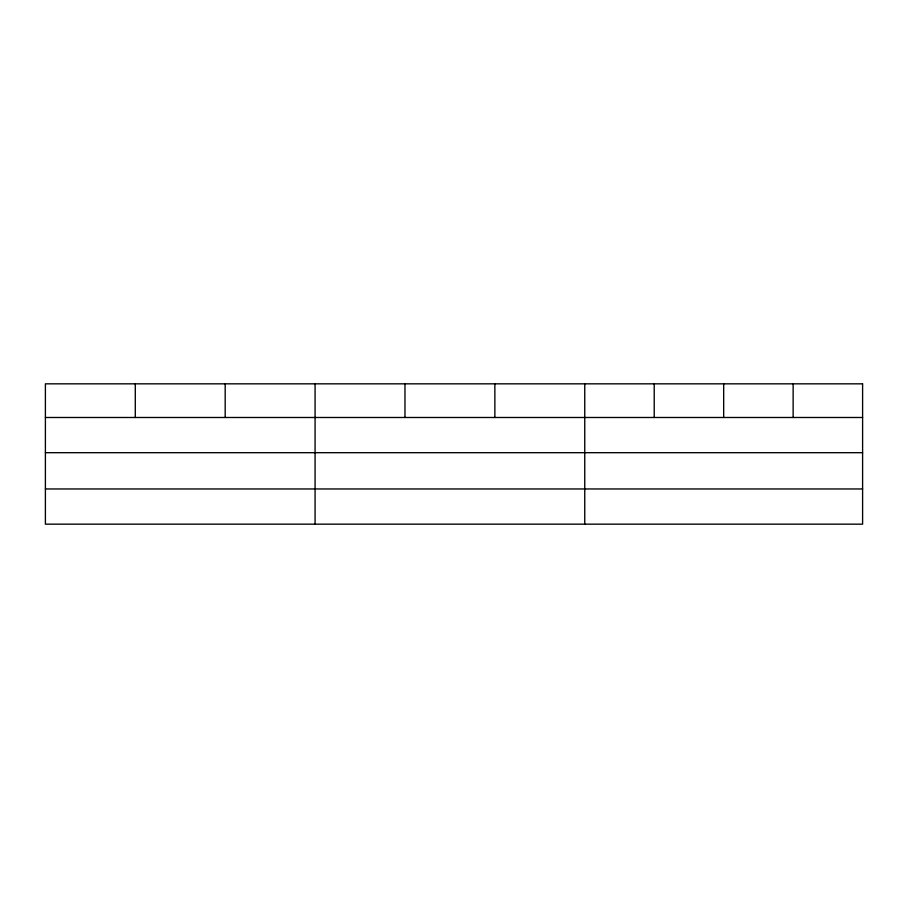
<?xml version="1.0" encoding="UTF-8"?>
<svg xmlns="http://www.w3.org/2000/svg" width="908" height="908" viewBox="0 0 908 908"><rect width="100%" height="100%" fill="white"/><g stroke="black" fill="none" stroke-linecap="round" stroke-linejoin="round"><path stroke-width="1.36" d="M45.4 417.487L862.6 417.487M45.4 452.695L862.6 452.695M45.4 488.958L862.6 488.958M793.138 383.834L793.138 417.487M723.676 383.834L723.676 417.487M654.214 383.834L654.214 417.487M584.752 383.834L584.752 524.166M494.86 383.834L494.86 417.487M404.968 383.834L404.968 417.487M315.076 383.834L315.076 524.166M225.184 383.834L225.184 417.487M135.292 383.834L135.292 417.487M862.6 383.834L45.4 383.834L45.4 524.166L862.6 524.166L862.6 383.834"/></g></svg>
